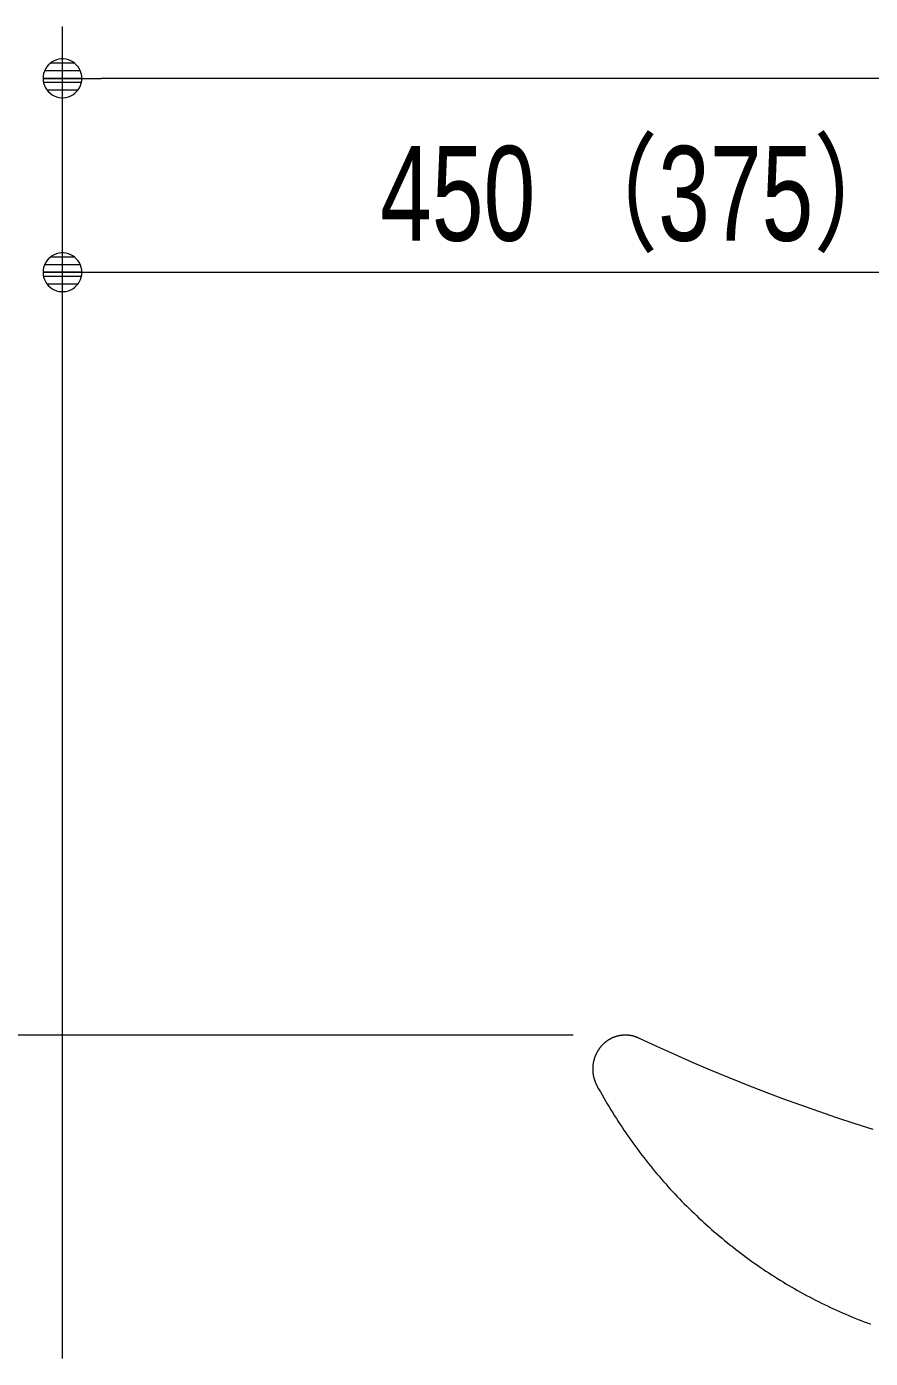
# Model space of a CAD drawing. Units: millimetres, scale not verified. Extents: x -6062 to 6062, y -3045 to 3045.
# Drawn here: x 24 to 350, y -1360 to -845 of the extents above; entities that cross this region are included whole.
import ezdxf
from ezdxf.enums import TextEntityAlignment as Align

# ---------------------------------------------------------------- set-up
doc = ezdxf.new("R2010")
doc.units = ezdxf.units.MM
doc.header["$LTSCALE"] = 20
for name, color, linetype, lineweight in [('0-3_0', 7, 'Continuous', 9), ('0-4_2寸法-1', 7, 'Continuous', 9), ('0-6_5ボウル・キャビネット', 7, 'Continuous', 9)]:
    doc.layers.add(name, color=color, linetype=linetype, lineweight=lineweight)
doc.styles.add('ＭＳ Ｐゴシック', font='')
doc.styles.get('ＭＳ Ｐゴシック').set_extended_font_data('MS PGothic')

# ---------------------------------------------------------------- blocks, each defined once
blk = doc.blocks.new('_Dot')
at = {"layer": '0-3_0'}
for p, q in [((-10, 0), (-20, 0)), ((9.78, 2), (-9.78, 2)), ((7.99, 6), (-7.99, 6)), ((9.16, -3.98), (-9.16, -3.98)), ((6, -7.98), (-6, -7.98))]:
    blk.add_line(p, q, dxfattribs=at)
for points in [[(10, 0), (9.92, 1.25), (9.69, 2.49), (9.3, 3.68), (8.76, 4.82), (8.09, 5.88), (7.29, 6.85), (6.37, 7.71), (5.36, 8.44), (4.26, 9.05), (3.09, 9.51), (1.87, 9.82), (0.63, 9.98), (-0.63, 9.98), (-1.87, 9.82), (-3.09, 9.51), (-4.26, 9.05), (-5.36, 8.44), (-6.37, 7.71), (-7.29, 6.85), (-8.09, 5.88), (-8.76, 4.82), (-9.3, 3.68), (-9.69, 2.49), (-9.92, 1.25), (-10, 0), (0, 0)], [(-10, 0), (-9.92, -1.25), (-9.69, -2.49), (-9.3, -3.68), (-8.76, -4.82), (-8.09, -5.88), (-7.29, -6.85), (-6.37, -7.71), (-5.36, -8.44), (-4.26, -9.05), (-3.09, -9.51), (-1.87, -9.82), (-0.63, -9.98), (0.63, -9.98), (1.87, -9.82), (3.09, -9.51), (4.26, -9.05), (5.36, -8.44), (6.37, -7.71), (7.29, -6.85), (8.09, -5.88), (8.76, -4.82), (9.3, -3.68), (9.69, -2.49), (9.92, -1.25), (10, 0), (0, 0)]]:
    blk.add_lwpolyline(points, close=True, dxfattribs=at)
blk = doc.blocks.new('グループ-25')
at = {"layer": '0-6_5ボウル・キャビネット'}
for points in [[(40778.4, -24711.4), (40776.6, -24712), (40774.7, -24712.6), (40772.8, -24713.2), (40771, -24713.9), (40769.1, -24714.5), (40767.3, -24715.2), (40765.4, -24715.9), (40763.6, -24716.6), (40761.8, -24717.3), (40759.9, -24718.1), (40758.1, -24718.8), (40756.3, -24719.6), (40754.5, -24720.4), (40752.7, -24721.2), (40750.9, -24722), (40749.1, -24722.9), (40747.3, -24723.7), (40745.5, -24724.6), (40743.7, -24725.4), (40741.9, -24726.3), (40740.2, -24727.3), (40738.4, -24728.2), (40736.6, -24729.1), (40734.9, -24730.1), (40733.1, -24731), (40731.4, -24732), (40729.7, -24733), (40727.9, -24734.1), (40726.2, -24735.1), (40724.5, -24736.1), (40722.7, -24737.2), (40721, -24738.3), (40719.3, -24739.4), (40717.6, -24740.5), (40715.9, -24741.6), (40714.2, -24742.8), (40712.5, -24743.9), (40710.9, -24745.1), (40709.2, -24746.3)], [(40854.9, -24700), (40852.9, -24700), (40850.9, -24700), (40848.9, -24700), (40846.9, -24700.1), (40844.9, -24700.1), (40842.9, -24700.2), (40840.9, -24700.3), (40838.9, -24700.4), (40836.9, -24700.5), (40834.9, -24700.7), (40832.9, -24700.8), (40830.9, -24701), (40828.9, -24701.2), (40826.9, -24701.4), (40824.9, -24701.6), (40822.9, -24701.8), (40820.9, -24702.1), (40818.9, -24702.3), (40816.9, -24702.6), (40815, -24702.9), (40813, -24703.2), (40811, -24703.5), (40809.1, -24703.9), (40807.1, -24704.2), (40805.2, -24704.6), (40803.2, -24705), (40801.3, -24705.4), (40799.4, -24705.8), (40797.4, -24706.2), (40795.5, -24706.7), (40793.6, -24707.1), (40791.7, -24707.6), (40789.8, -24708.1), (40787.9, -24708.6), (40786, -24709.1), (40784.1, -24709.7), (40782.2, -24710.2), (40780.3, -24710.8), (40778.4, -24711.4)], [(40930.3, -24712.8), (40928.4, -24712.2), (40926.5, -24711.6), (40924.6, -24711), (40922.8, -24710.4), (40920.9, -24709.8), (40919, -24709.3), (40917.1, -24708.7), (40915.2, -24708.2), (40913.3, -24707.7), (40911.4, -24707.2), (40909.5, -24706.7), (40907.5, -24706.3), (40905.6, -24705.8), (40903.7, -24705.4), (40901.8, -24705), (40899.9, -24704.6), (40897.9, -24704.2), (40896, -24703.9), (40894.1, -24703.5), (40892.2, -24703.2), (40890.2, -24702.9), (40888.3, -24702.6), (40886.3, -24702.3), (40884.4, -24702.1), (40882.4, -24701.8), (40880.5, -24701.6), (40878.5, -24701.4), (40876.6, -24701.2), (40874.6, -24701), (40872.7, -24700.8), (40870.7, -24700.6), (40868.7, -24700.5), (40866.8, -24700.4), (40864.8, -24700.3), (40862.8, -24700.2), (40860.9, -24700.1), (40858.9, -24700.1), (40856.9, -24700), (40854.9, -24700)], [(42768.1, -25429.7), (42628, -25385.5), (42488, -25339.5), (42348.1, -25291.9), (42208.4, -25242.7), (42068.8, -25191.7), (41929.3, -25139.1), (41789.9, -25084.7), (41650.7, -25028.7), (41511.6, -24971), (41372.6, -24911.6), (41233.7, -24850.6), (41095, -24787.8), (40956.4, -24723.4), (40954.5, -24722.6), (40952.7, -24721.7), (40950.8, -24720.9), (40949, -24720.1), (40947.1, -24719.3), (40945.3, -24718.5), (40943.4, -24717.7), (40941.5, -24717), (40939.7, -24716.3), (40937.8, -24715.5), (40935.9, -24714.8), (40934.1, -24714.2), (40932.2, -24713.5), (40930.3, -24712.8)], [(40653.4, -24800.8), (40652.2, -24802.4), (40651, -24804), (40649.8, -24805.7), (40648.6, -24807.3), (40647.5, -24809), (40646.3, -24810.7), (40645.2, -24812.3), (40644.1, -24814), (40643, -24815.7), (40641.9, -24817.5), (40640.8, -24819.2), (40639.7, -24820.9), (40638.7, -24822.7), (40637.6, -24824.4), (40636.6, -24826.2), (40635.5, -24828), (40634.5, -24829.8), (40633.5, -24831.6), (40632.5, -24833.4), (40631.6, -24835.2), (40630.6, -24837.1), (40629.6, -24838.9), (40628.7, -24840.8), (40627.8, -24842.6), (40626.8, -24844.5), (40625.9, -24846.4), (40625.1, -24848.2), (40624.2, -24850.1), (40623.3, -24852), (40622.5, -24853.9), (40621.7, -24855.8), (40620.9, -24857.7), (40620.1, -24859.6), (40619.3, -24861.5), (40618.6, -24863.4), (40617.8, -24865.3), (40617.1, -24867.2), (40616.4, -24869.1), (40615.7, -24871)], [(40709.2, -24746.3), (40707.5, -24747.5), (40705.9, -24748.7), (40704.3, -24749.9), (40702.7, -24751.1), (40701, -24752.3), (40699.5, -24753.6), (40697.9, -24754.8), (40696.3, -24756.1), (40694.7, -24757.4), (40693.2, -24758.6), (40691.7, -24759.9), (40690.1, -24761.3), (40688.6, -24762.6), (40687.1, -24763.9), (40685.6, -24765.2), (40684.2, -24766.6), (40682.7, -24768), (40681.2, -24769.3), (40679.8, -24770.7), (40678.4, -24772.1), (40676.9, -24773.5), (40675.5, -24775), (40674.1, -24776.4), (40672.7, -24777.8), (40671.4, -24779.3), (40670, -24780.7), (40668.7, -24782.2), (40667.3, -24783.7), (40666, -24785.2), (40664.7, -24786.7), (40663.4, -24788.2), (40662.1, -24789.8), (40660.8, -24791.3), (40659.5, -24792.9), (40658.3, -24794.4), (40657, -24796), (40655.8, -24797.6), (40654.6, -24799.2), (40653.4, -24800.8)], [(40615.7, -24871), (40615, -24872.9), (40614.3, -24874.9), (40613.7, -24876.8), (40613, -24878.7), (40612.4, -24880.7), (40611.8, -24882.6), (40611.2, -24884.5), (40610.6, -24886.5), (40610.1, -24888.4), (40609.5, -24890.4), (40609, -24892.4), (40608.5, -24894.3), (40608, -24896.3), (40607.5, -24898.3), (40607, -24900.2), (40606.6, -24902.2), (40606.1, -24904.2), (40605.7, -24906.2), (40605.3, -24908.2), (40604.9, -24910.2), (40604.5, -24912.2), (40604.1, -24914.2), (40603.8, -24916.2), (40603.5, -24918.2), (40603.1, -24920.2), (40602.8, -24922.2), (40602.6, -24924.3), (40602.3, -24926.3), (40602, -24928.3), (40601.8, -24930.4), (40601.6, -24932.4), (40601.4, -24934.4), (40601.2, -24936.5), (40601, -24938.5), (40600.8, -24940.6), (40600.7, -24942.6), (40600.5, -24944.7), (40600.4, -24946.8), (40600.3, -24948.8)], [(40600.3, -24948.8), (40600.2, -24950.9), (40600.1, -24953), (40600.1, -24955.1), (40600, -24957.2), (40600, -24959.2), (40600, -24961.3), (40600, -24963.4), (40600, -24965.5), (40600.1, -24967.6), (40600.1, -24969.7), (40600.2, -24971.8), (40600.2, -24973.9), (40600.3, -24976), (40600.4, -24978.1), (40600.6, -24980.1), (40600.7, -24982.2), (40600.9, -24984.3), (40601, -24986.3), (40601.2, -24988.4), (40601.4, -24990.4), (40601.6, -24992.5), (40601.9, -24994.5), (40602.1, -24996.6), (40602.4, -24998.6), (40602.6, -25000.6), (40602.9, -25002.7), (40603.2, -25004.7), (40603.6, -25006.7), (40603.9, -25008.7), (40604.3, -25010.7), (40604.6, -25012.7), (40605, -25014.7), (40605.4, -25016.7), (40605.8, -25018.7), (40606.2, -25020.7), (40606.7, -25022.7), (40607.1, -25024.7), (40607.6, -25026.7), (40608.1, -25028.6)], [(40608.1, -25028.6), (40608.6, -25030.6), (40609.1, -25032.6), (40609.7, -25034.5), (40610.2, -25036.5), (40610.8, -25038.4), (40611.3, -25040.4), (40611.9, -25042.3), (40612.5, -25044.3), (40613.2, -25046.2), (40613.8, -25048.1), (40614.5, -25050), (40615.1, -25052), (40615.8, -25053.9), (40616.5, -25055.8), (40617.2, -25057.7), (40618, -25059.6), (40618.7, -25061.5), (40619.5, -25063.4), (40620.3, -25065.3), (40621, -25067.2), (40621.8, -25069.1), (40622.7, -25070.9), (40623.5, -25072.8), (40624.4, -25074.7), (40625.2, -25076.5), (40626.1, -25078.4), (40627, -25080.3), (40627.9, -25082.1), (40628.8, -25084), (40629.8, -25085.8), (40630.7, -25087.6), (40631.7, -25089.5), (40632.7, -25091.3), (40645.7, -25115), (40658.9, -25138.6), (40672.1, -25162.1), (40685.5, -25185.5), (40699, -25208.7), (40712.7, -25231.9)], [(40712.7, -25231.9), (40726.5, -25254.9), (40740.4, -25277.8), (40754.4, -25300.5), (40768.6, -25323.2), (40782.9, -25345.7), (40797.3, -25368.1), (40811.8, -25390.4), (40826.5, -25412.6), (40841.3, -25434.7), (40856.3, -25456.6), (40871.3, -25478.5), (40886.5, -25500.2), (40901.8, -25521.7), (40917.3, -25543.2), (40932.9, -25564.6), (40948.6, -25585.8), (40964.4, -25606.9), (40980.4, -25627.9), (40996.5, -25648.8), (41012.7, -25669.6), (41029, -25690.2), (41045.5, -25710.7), (41062.1, -25731.1), (41078.8, -25751.4), (41095.7, -25771.6), (41112.7, -25791.6), (41129.8, -25811.6), (41147.1, -25831.4), (41164.4, -25851.1), (41181.9, -25870.7), (41199.6, -25890.1), (41217.3, -25909.5), (41235.2, -25928.7), (41253.2, -25947.8), (41271.4, -25966.8), (41289.7, -25985.6), (41308.1, -26004.4), (41326.6, -26023), (41345.3, -26041.5)], [(41345.3, -26041.5), (41364, -26059.9), (41383, -26078.2), (41402, -26096.3), (41421.2, -26114.4), (41440.5, -26132.3), (41459.9, -26150.1), (41479.5, -26167.8), (41499.2, -26185.3), (41519, -26202.8), (41538.9, -26220.1), (41559, -26237.3), (41579.2, -26254.4), (41599.5, -26271.4), (41620, -26288.2), (41640.6, -26305), (41661.3, -26321.6), (41682.1, -26338.1), (41703.1, -26354.5), (41724.2, -26370.7), (41745.4, -26386.9), (41766.7, -26402.8), (41788, -26418.6), (41809.4, -26434.3), (41830.9, -26449.7), (41852.5, -26465), (41874.1, -26480.2), (41895.8, -26495.2), (41917.5, -26510), (41939.4, -26524.6), (41961.3, -26539.1), (41983.3, -26553.5), (42005.3, -26567.6), (42027.4, -26581.7), (42049.6, -26595.5), (42071.9, -26609.2), (42094.2, -26622.7), (42116.6, -26636.1), (42139.1, -26649.3), (42161.6, -26662.3)], [(42161.6, -26662.3), (42184.2, -26675.2), (42206.9, -26687.9), (42229.7, -26700.4), (42252.5, -26712.8), (42275.4, -26725), (42298.4, -26737.1), (42321.4, -26749), (42344.5, -26760.7), (42367.7, -26772.3), (42390.9, -26783.7), (42414.3, -26794.9), (42437.7, -26806), (42461.1, -26816.9), (42484.6, -26827.7), (42508.2, -26838.3), (42531.9, -26848.7), (42555.7, -26859), (42579.5, -26869.1), (42603.4, -26879), (42627.3, -26888.8), (42651.3, -26898.4), (42675.4, -26907.9), (42699.6, -26917.2), (42723.9, -26926.3), (42748.2, -26935.3)]]:
    blk.add_lwpolyline(points, dxfattribs=at)

msp = doc.modelspace()

# ---------------------------------------------------------------- linework, layer by layer
at = {"layer": '0-4_2寸法-1'}
for p, q in [((37.5, -920), (37.5, -845)), ((922.49, -865), (52.51, -865)), ((37.5, -1360), (37.5, -920)), ((52.51, -940), (472.49, -940)), ((234.95, -1235), (-207.5, -1235))]:
    msp.add_line(p, q, dxfattribs=at)

# ---------------------------------------------------------------- block references
at = {"layer": '0-4_2寸法-1', "xscale": 0.7503418, "yscale": 0.7503418, "rotation": 180}
for p in [(37.5, -865), (37.5, -940)]:
    msp.add_blockref('_Dot', p, dxfattribs=at)
at = {"layer": '0-6_5ボウル・キャビネット', "xscale": 0.05, "yscale": 0.05}
msp.add_blockref('グループ-25', (-1787.5, 0), dxfattribs=at)

# ---------------------------------------------------------------- texts
at = {"layer": '0-4_2寸法-1', "style": 'ＭＳ Ｐゴシック', "width": 0.75}
msp.add_text('450 （375）', height=36.66, dxfattribs=at).set_placement((160.29, -938.81), align=Align.BOTTOM_LEFT)

doc.saveas('drawing.dxf')
